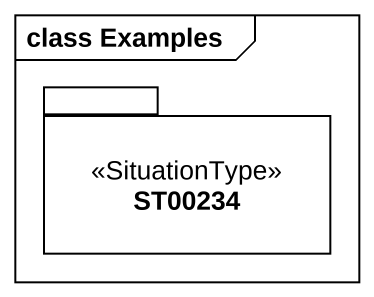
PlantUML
@startuml
mainframe class Examples
package ST00234 <<SituationType>> {
}
@enduml
